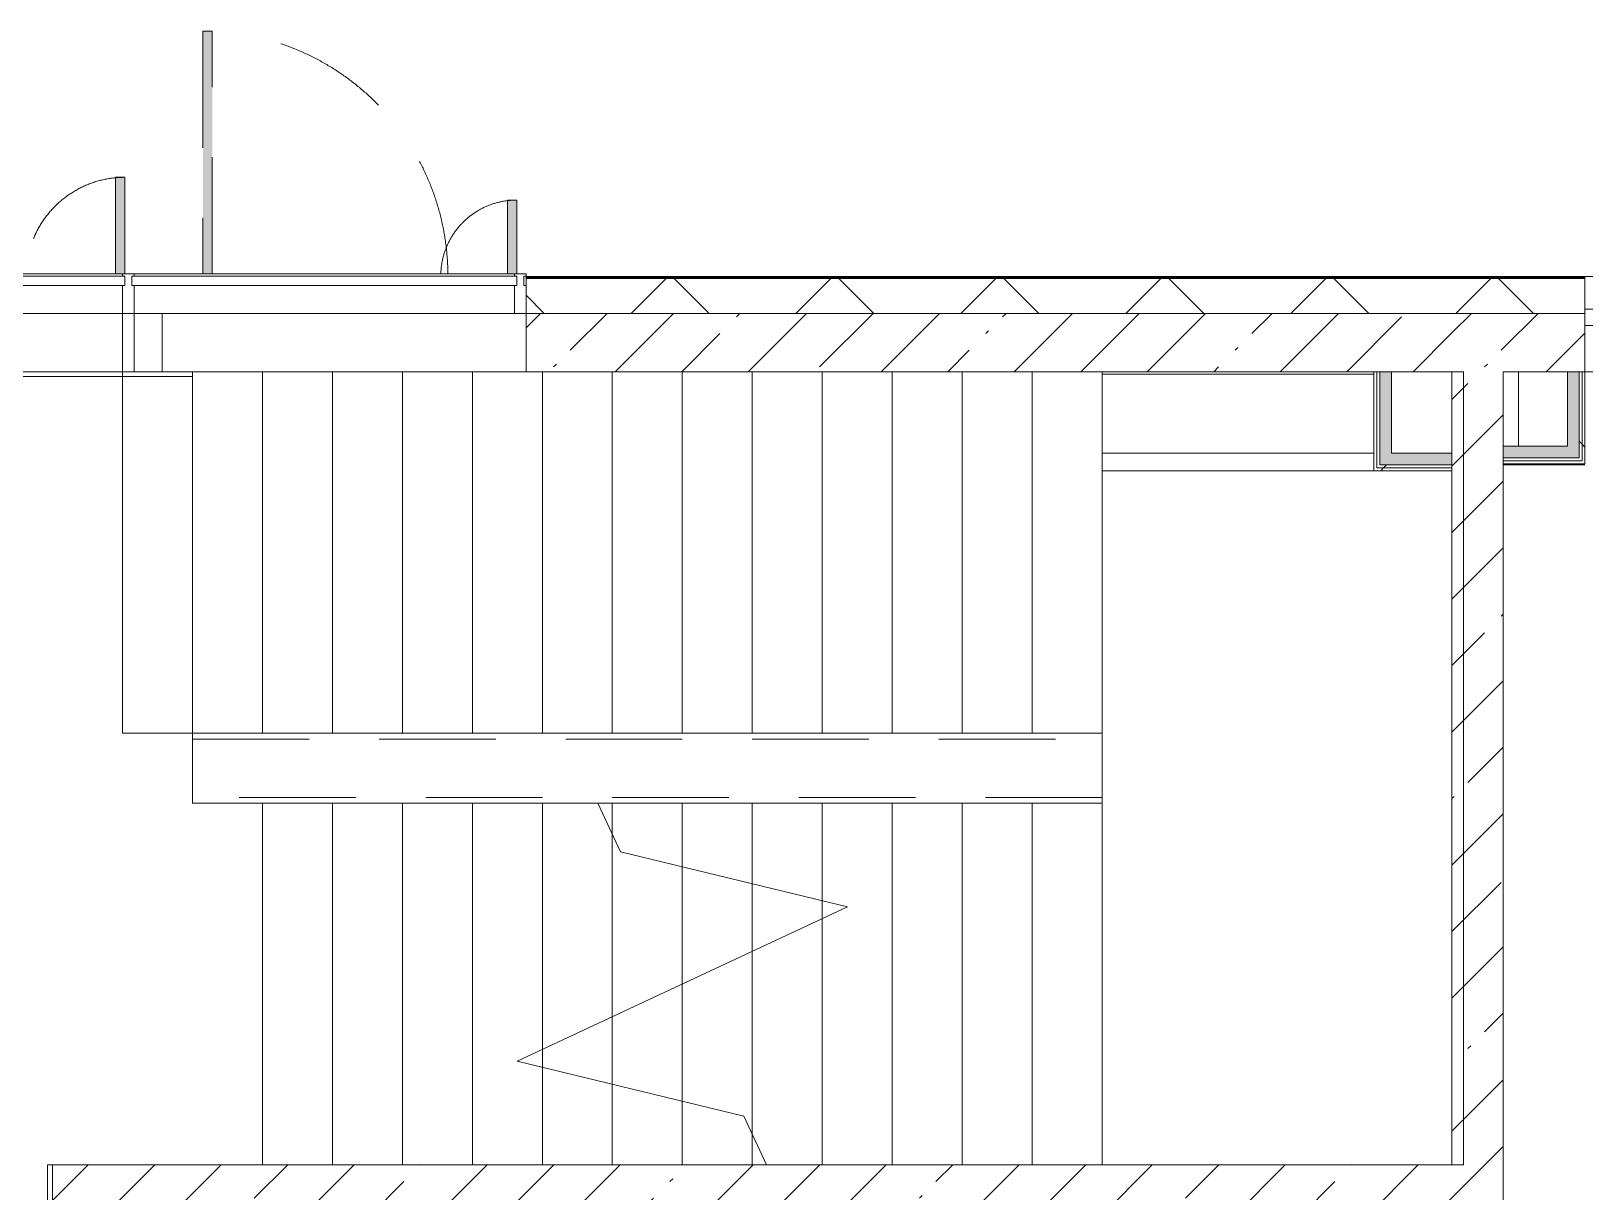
# Model space of a CAD drawing. Header units: millimetres. Extents: x -2766 to 205613, y -8553 to 29000.
# Drawn here: x 173091 to 179753, y 17634 to 22610 of the extents above; entities that cross this region are included whole.
import ezdxf

# ---------------------------------------------------------------- set-up
doc = ezdxf.new("R2010")
doc.units = ezdxf.units.MM
doc.linetypes.add('200_ШТРИХ__ш1_п0_6_', pattern=[800, 500, -300])
for name, color, linetype, lineweight in [('A-DETL-MBND-1', 7, '200_ШТРИХ__ш1_п0_6_', 9), ('A-GLAZ-2', 7, 'Continuous', 5), ('A-GLAZ-CWMG-3', 7, 'Continuous', 5), ('A-WALL', 7, 'Continuous', 9), ('A-WALL-3', 7, 'Continuous', 5), ('I-WALL-3', 7, 'Continuous', 5), ('S-STRS-2', 7, 'Continuous', 5), ('S-STRS-MBND-1', 7, 'Continuous', 5)]:
    doc.layers.add(name, color=color, linetype=linetype, lineweight=lineweight)
for name, color, linetype, lineweight, true_color in [('A-FLOR-2', 7, 'Continuous', 5, 0xaaaaaa), ('I-WALL-1', 7, 'Continuous', 9, 0xe7e7e7), ('I-WALL-2', 7, 'Continuous', 5, 0xe7e7e7)]:
    doc.layers.add(name, color=color, linetype=linetype, lineweight=lineweight, true_color=true_color)
pattern_1 = [(45, (78603, 0), (-285.1231, 285.1231), []), (45, (78888.1, 0), (-285.1231, 285.1231), [504.031, -100.806, 16.764, -84.042])]
pattern_2 = [(45, (78603, 0), (-530.33, 530.33), []), (135, (78603, 0), (-530.33, -530.33), [])]

# ---------------------------------------------------------------- blocks, each defined once
blk = doc.blocks.new('120_Окно_СКБ_1Ст - 120_Окно_СКБ_1Ст 900х2500_h_ с форточкой-22877787-2_2_1_птичка')
at = {"layer": 'A-GLAZ-2'}
for p, q in [((-450, -127), (-450, -57)), ((-450, -57), (-380, -57)), ((450, -57), (-450, -57)), ((-380, -57), (-380, -127)), ((380, -127), (380, -57)), ((380, -57), (450, -57)), ((450, -57), (450, -127)), ((-380, -127), (-450, -127)), ((-450, -127), (-400, -127)), ((-380, -127), (-400, -127)), ((-400, -127), (-400, -137)), ((380, -87), (-380, -87)), ((-380, -87), (-380, -127)), ((-330, -137), (-330, -87)), ((-330, -107), (330, -107)), ((330, -117), (-330, -117)), ((330, -137), (330, -87)), ((380, -127), (380, -87)), ((450, -127), (380, -127)), ((400, -127), (380, -127)), ((400, -127), (450, -127)), ((400, -137), (400, -127)), ((-400, -137), (400, -137)), ((400, -137), (-400, -137))]:
    blk.add_line(p, q, dxfattribs=at)
blk = doc.blocks.new('DRS_ДПУ_распашная__2Ст_Прямоугольная1 - ВН-4_ Нр_ДО_1500х2200 глухая-26741401-2_2_1_птичка')
at = {"layer": 'A-DETL-MBND-1'}
h = blk.add_hatch(color=256, dxfattribs=at)
h.paths.add_polyline_path([(-760, 10), (-730, 10), (-730, 1050), (-770, 1050), (-770, 10)])
h.paths.add_polyline_path([(-770, 0), (-760, 0), (-760, 10)])
h = blk.add_hatch(color=256, dxfattribs=at)
h.paths.add_polyline_path([(760, 0), (770, 0), (760, 10)])
h.paths.add_polyline_path([(760, 10), (770, 10), (770, 423.1), (730, 423.1), (730, 10)])
for p, q in [((-770, 1050), (-770, 10)), ((-730, 1050), (-770, 1050)), ((-730, 10), (-730, 1050)), ((770, 423.1), (730, 423.1)), ((730, 423.1), (730, 10)), ((770, 10), (770, 423.1))]:
    blk.add_line(p, q, dxfattribs=at)
for centre, radius, start, end in [((-770, 0), 1050, 0.55196, 90), ((770, 0), 423.1, 90, 178.61029)]:
    blk.add_arc(centre, radius, start, end, dxfattribs=at)
blk = doc.blocks.new('Прямоугольный импост - Импост структурный с накладкой - 170мм-23713241-2_2_1_птичка')
at = {"layer": 'A-DETL-MBND-1'}
for p, q in [((-10, 0), (0, 0)), ((0, 0), (0, -10))]:
    blk.add_line(p, q, dxfattribs=at)
blk = doc.blocks.new('DRS_ДПУ_распашная__2Ст_Прямоугольная1 - ВН-4_ Нр_ДО_1500х2200 глухая-26857260-2_2_1_птичка')
at = {"layer": 'A-DETL-MBND-1'}
blk.add_hatch(color=256, dxfattribs=at).paths.add_polyline_path([(-632.5, 10), (-632.5, 1050), (-672.5, 1050), (-672.5, 10), (-662.5, 10)])
h = blk.add_hatch(color=256, dxfattribs=at)
h.paths.add_polyline_path([(662.5, 0), (672.5, 0), (662.5, 10)])
h.paths.add_polyline_path([(662.5, 10), (672.5, 10), (672.5, 325.6), (632.5, 325.6), (632.5, 10)])
for p, q in [((-672.5, 1050), (-672.5, 10)), ((-632.5, 1050), (-672.5, 1050)), ((-632.5, 10), (-632.5, 1050)), ((672.5, 325.6), (632.5, 325.6)), ((632.5, 325.6), (632.5, 10)), ((672.5, 10), (672.5, 325.6))]:
    blk.add_line(p, q, dxfattribs=at)
for centre, radius, start, end in [((-672.5, 0), 1050, 0.55196, 90), ((672.5, 0), 325.6, 90, 178.15712)]:
    blk.add_arc(centre, radius, start, end, dxfattribs=at)
blk = doc.blocks.new('PNS_Панель прямоугольная1 - Нр_Стекло - 40мм-22959730-2_2_1_птичка')
at = {"layer": 'A-GLAZ-2'}
for p, q in [((-770, 0), (770, 0)), ((770, 0), (-770, 0)), ((-760, -40), (760, -40))]:
    blk.add_line(p, q, dxfattribs=at)
blk = doc.blocks.new('PNS_Панель прямоугольная1 - Нр_Стекло - 40мм-23689183-2_2_1_птичка')
at = {"layer": 'A-GLAZ-2'}
for p, q in [((-825, 0), (825, 0)), ((825, 0), (-825, 0)), ((-815, -40), (815, -40))]:
    blk.add_line(p, q, dxfattribs=at)
blk = doc.blocks.new('Прямоугольный импост - Импост структурный с накладкой - 170мм-22874516-2_2_1_птичка')
at = {"layer": 'A-GLAZ-CWMG-3'}
for p, q in [((-50, 40), (-50, 160)), ((-50, 160), (0, 160)), ((0, 160), (0, 40)), ((-40, 40), (-50, 40)), ((-50, -10), (-50, 0)), ((-50, 0), (-40, 0)), ((-40, 0), (-40, 40)), ((-10, 40), (-10, 0)), ((0, 40), (-10, 40)), ((-10, 0), (0, 0)), ((0, 0), (0, -10)), ((0, -10), (-50, -10))]:
    blk.add_line(p, q, dxfattribs=at)
blk = doc.blocks.new('Прямоугольный импост - Импост структурный с накладкой - 170мм-22855553-2_2_1_птичка')
at = {"layer": 'A-GLAZ-CWMG-3'}
for p, q in [((93360, 21560), (93360, 21570)), ((93360, 21570), (94880, 21570)), ((94880, 21570), (94880, 21560)), ((93360, 21400), (94880, 21400))]:
    blk.add_line(p, q, dxfattribs=at)
blk = doc.blocks.new('Прямоугольный импост - Импост структурный с накладкой - 170мм-23689142-2_2_1_птичка')
at = {"layer": 'A-GLAZ-CWMG-3'}
for p, q in [((94930, 21560), (94930, 21570)), ((94930, 21570), (96560, 21570)), ((96560, 21570), (96560, 21560)), ((94930, 21400), (96560, 21400))]:
    blk.add_line(p, q, dxfattribs=at)
blk = doc.blocks.new('Прямоугольный импост - Импост структурный с накладкой - 170мм-22874498-2_2_1_птичка')
at = {"layer": 'A-GLAZ-CWMG-3'}
for p, q in [((-25, 40), (-25, 160)), ((-25, 160), (25, 160)), ((25, 160), (25, 40)), ((-15, 40), (-25, 40)), ((-25, -10), (-25, 0)), ((-25, 0), (-15, 0)), ((-15, 0), (-15, 40)), ((15, 40), (15, 0)), ((25, 40), (15, 40)), ((15, 0), (25, 0)), ((25, 0), (25, -10)), ((25, -10), (-25, -10))]:
    blk.add_line(p, q, dxfattribs=at)
blk = doc.blocks.new('Зашивка приборов отопления31 - Зашивка приборов отопления-33324104-2_2_1_птичка')
at = {"layer": 'A-WALL-3'}
for p, q in [((126595, 120), (125430, 120)), ((126595, 45), (126595, 120)), ((126595, 45), (125430, 45)), ((125430, 45), (126595, 45)), ((126595, -295), (126595, 45)), ((125430, -295), (126595, -295))]:
    blk.add_line(p, q, dxfattribs=at)

msp = doc.modelspace()

# ---------------------------------------------------------------- hatches: boundary and pattern name
at = {"layer": 'A-WALL-3'}
h = msp.add_hatch(dxfattribs=at)
h.set_pattern_fill('FP_121', color=256, style=0, pattern_type=2)
h.set_pattern_definition([(45, (78603, 0), (-353.5534, 353.5534), []), (135, (78603, 0), (-353.5534, -353.5534), [])])
h.paths.add_polyline_path([(189367.6, 21400), (189853, 21400), (189848, 21550), (188553.4, 21550), (188553.4, 21400), (188953, 21400)])
h.paths.add_polyline_path([(184653, 21400), (185453.4, 21400), (185453.4, 21550), (184153.2, 21550), (184153.2, 21400)])
h.paths.add_polyline_path([(187073, 21400), (187653.4, 21400), (187653.4, 21550), (186353.4, 21550), (186353.4, 21400), (186998, 21400)])
h.paths.add_polyline_path([(181853.2, 21400), (181853.2, 21550), (180653, 21550), (180653, 21400)])
h.paths.add_polyline_path([(179468, 21400), (179753, 21400), (179753, 21550), (175213, 21550), (175213, 21400), (179459.1, 21400)])
h.paths.add_polyline_path([(171802.4, 21400), (171913, 21400), (171913, 21550), (171663, 21550), (171663, 21400)])
h.paths.add_polyline_path([(203833, 21400), (203833, 21550), (198753.2, 21550), (198753.2, 21400), (203780.1, 21400)])
h.paths.add_polyline_path([(194772.3, 21400), (195603.4, 21400), (195603.4, 21550), (194203.4, 21550), (194203.4, 21400), (194703.4, 21400)])
h.paths.add_polyline_path([(196503.4, 21400), (197853.2, 21400), (197853.2, 21550), (196503.4, 21550)])
h.paths.add_polyline_path([(191903.4, 21400), (191903.4, 21550), (190753, 21550), (190753, 21400), (191169.2, 21400)])
at = {"layer": 'I-WALL-1'}
for points in [[(178873, 20750), (178923, 20750), (178923, 21150), (178873, 21148.3), (178873, 20790)], [(179183, 20750), (179183, 20800), (178923, 20800), (178923, 20750)]]:
    msp.add_hatch(color=256, dxfattribs=at).paths.add_polyline_path(points)
at = {"layer": 'I-WALL-2'}
for points in [[(179728, 20780), (179728, 21150), (179678, 21150), (179678, 20780)], [(179468, 20780), (179678, 20780), (179678, 20830), (179403, 20830), (179403, 20780), (179459.1, 20780)]]:
    msp.add_hatch(color=256, dxfattribs=at).paths.add_polyline_path(points)
at = {"layer": 'I-WALL-3'}
h = msp.add_hatch(dxfattribs=at)
h.set_pattern_fill('FP_123', color=256, style=0, pattern_type=2)
h.set_pattern_definition(pattern_1)
h.paths.add_polyline_path([(175213, 21150), (179183, 21150), (179183, 21400), (175213, 21400)])
h.paths.add_polyline_path([(171633, 21150), (171913, 21150), (171913, 21400), (171633, 21400), (171633, 21180)])
h = msp.add_hatch(dxfattribs=at)
h.set_pattern_fill('FP_123', color=256, style=0, pattern_type=2)
h.set_pattern_definition(pattern_1)
h.paths.add_polyline_path([(179361.7, 17750), (179403, 17750), (179403, 21400), (179183, 21400), (179183, 17750), (179263, 17750)])
h = msp.add_hatch(dxfattribs=at)
h.set_pattern_fill('FP_123', color=256, style=0, pattern_type=2)
h.set_pattern_definition(pattern_1)
h.paths.add_polyline_path([(186828, 21150), (187653.4, 21150), (187653.4, 21400), (186353.4, 21400), (186353.4, 21150), (186778, 21150)])
h.paths.add_polyline_path([(179459.1, 21150), (179753, 21150), (179753, 21400), (179403, 21400), (179403, 21150)])
h.paths.add_polyline_path([(199813, 21150), (199813, 21400), (199453, 21400), (199453, 21150), (199611, 21150)])
h.paths.add_polyline_path([(196738.5, 21150), (197853.2, 21150), (197853.2, 21400), (196503.4, 21400), (196503.4, 21150), (196573.9, 21150)])
h.paths.add_polyline_path([(188953, 21150), (188953, 21400), (188553.4, 21400), (188553.4, 21150), (188948.1, 21150)])
h.paths.add_polyline_path([(195603.4, 21150), (195603.4, 21400), (194703.4, 21400), (194703.4, 21150), (194772.3, 21150)])
h.paths.add_polyline_path([(181853.2, 21150), (181853.2, 21400), (180653, 21400), (180653, 21150)])
h.paths.add_polyline_path([(189679.3, 21150), (189853, 21150), (189853, 21400), (189653, 21400), (189653, 21150), (189674.8, 21150)])
h.paths.add_polyline_path([(184653, 21150), (185453.4, 21150), (185453.4, 21400), (184653, 21400)])
h.paths.add_polyline_path([(191903.4, 21150), (191903.4, 21400), (190753, 21400), (190753, 21150), (191169.2, 21150)])
h = msp.add_hatch(dxfattribs=at)
h.set_pattern_fill('FP_180', color=256, style=0, pattern_type=2)
h.set_pattern_definition(pattern_2)
h.paths.add_polyline_path([(179728, 20767.5), (179740.5, 20767.5), (179740.5, 21150), (179728, 21150), (179728, 20780)])
h = msp.add_hatch(dxfattribs=at)
h.set_pattern_fill('FP_180', color=256, style=0, pattern_type=2)
h.set_pattern_definition(pattern_2)
h.paths.add_polyline_path([(179740.5, 20755), (179753, 20755), (179753, 21150), (179740.5, 21150), (179740.5, 20767.5)])
h = msp.add_hatch(dxfattribs=at)
h.set_pattern_fill('FP_180', color=256, style=0, pattern_type=2)
h.set_pattern_definition(pattern_2)
h.paths.add_polyline_path([(178923, 20725), (179183, 20725), (179183, 20737.5), (178860.5, 20734.4), (178860.5, 20725), (178873, 20725)])
h = msp.add_hatch(dxfattribs=at)
h.set_pattern_fill('FP_180', color=256, style=0, pattern_type=2)
h.set_pattern_definition(pattern_2)
h.paths.add_polyline_path([(178873, 20737.5), (179183, 20737.5), (179183, 20750), (178873, 20750)])
h = msp.add_hatch(dxfattribs=at)
h.set_pattern_fill('FP_123', color=256, style=0, pattern_type=2)
h.set_pattern_definition(pattern_1)
h.paths.add_polyline_path([(179282.7, 17530), (179403, 17530), (179403, 17750), (173183, 17750), (173183, 17530), (179277.7, 17530)])

# ---------------------------------------------------------------- linework, layer by layer
at = {"layer": 'A-DETL-MBND-1'}
for p, q in [((173533, 21150), (173533, 21400)), ((173653, 21400), (173653, 21150)), ((173783, 19575), (177683, 19575)), ((177683, 19325), (173783, 19325))]:
    msp.add_line(p, q, dxfattribs=at)
at = {"layer": 'A-FLOR-2'}
for p, q in [((173483, 21150), (173483, 21400)), ((173783, 21130), (171653, 21130)), ((173783, 21150), (171913, 21150)), ((173783, 19300), (173783, 21150)), ((179468, 21150), (179468, 20830)), ((179753, 20750), (179403, 20750)), ((174083, 19300), (173783, 19300)), ((173162, 13620), (173162, 17750)), ((173162, 17750), (173183, 17750))]:
    msp.add_line(p, q, dxfattribs=at)
at = {"layer": 'A-WALL'}
for p, q in [((179753, 21553), (175213, 21553)), ((179753, 21550), (175213, 21550)), ((175213, 21400), (179183, 21400)), ((179753, 21400), (179403, 21400)), ((178923, 21150), (178848, 21150)), ((178860.5, 20737.5), (178860.5, 21150)), ((178873, 20750), (178873, 21150)), ((179753, 21150), (179678, 21150)), ((179728, 20780), (179728, 21150)), ((179740.5, 20767.5), (179740.5, 21150)), ((179183, 20725), (179183, 20800)), ((179403, 20830), (179403, 20755)), ((179183, 20737.5), (178860.5, 20737.5)), ((179183, 20750), (178873, 20750)), ((179403, 20780), (179728, 20780)), ((179403, 20767.5), (179740.5, 20767.5))]:
    msp.add_line(p, q, dxfattribs=at)
at = {"layer": 'A-WALL-3'}
for p, q in [((185453.4, 21558), (175213, 21558)), ((175213, 21558), (175213, 21400)), ((179753, 21400), (179753, 21558)), ((179183, 21400), (179403, 21400))]:
    msp.add_line(p, q, dxfattribs=at)
at = {"layer": 'I-WALL-3'}
for p, q in [((175213, 21400), (175213, 21150)), ((179753, 21150), (179753, 21400)), ((175213, 21150), (178848, 21150)), ((178848, 21150), (178848, 20725)), ((178923, 21150), (179183, 21150)), ((178923, 20800), (178923, 21150)), ((179183, 21150), (179183, 20800)), ((179403, 21150), (179678, 21150)), ((179403, 20830), (179403, 21150)), ((179678, 21150), (179678, 20830)), ((184153, 21150), (179753, 21150)), ((179753, 20755), (179753, 21150)), ((179183, 20800), (178923, 20800)), ((179678, 20830), (179403, 20830)), ((178848, 20725), (179183, 20725)), ((179183, 20725), (179183, 17750)), ((179403, 15235), (179403, 20755)), ((179403, 20755), (179753, 20755)), ((173183, 17750), (173183, 13620)), ((179183, 17750), (173183, 17750))]:
    msp.add_line(p, q, dxfattribs=at)
at = {"layer": 'S-STRS-2'}
for p, q in [((173483, 19600), (173483, 21150)), ((174083, 21150), (173783, 21150)), ((174383, 21150), (174083, 21150)), ((174083, 19600), (174083, 21150)), ((174083, 19600), (174083, 21150)), ((174683, 21150), (174383, 21150)), ((174383, 19600), (174383, 21150)), ((174383, 19600), (174383, 21150)), ((174983, 21150), (174683, 21150)), ((174683, 19600), (174683, 21150)), ((174683, 19600), (174683, 21150)), ((175213, 21150), (174983, 21150)), ((174983, 19600), (174983, 21150)), ((174983, 19600), (174983, 21150)), ((175283, 19600), (175283, 21150)), ((175283, 19600), (175283, 21150)), ((175583, 19600), (175583, 21150)), ((175583, 19600), (175583, 21150)), ((175883, 19600), (175883, 21150)), ((175883, 19600), (175883, 21150)), ((176183, 19600), (176183, 21150)), ((176183, 19600), (176183, 21150)), ((176483, 19600), (176483, 21150)), ((176483, 19600), (176483, 21150)), ((176783, 19600), (176783, 21150)), ((176783, 19600), (176783, 21150)), ((177083, 19600), (177083, 21150)), ((177083, 19600), (177083, 21150)), ((177383, 19600), (177383, 21150)), ((177383, 19600), (177383, 21150)), ((177683, 21140), (177683, 21150)), ((177683, 21140), (177683, 21150)), ((177683, 19600), (177683, 20725)), ((177683, 19600), (177683, 20725)), ((174083, 19600), (173783, 19600)), ((174383, 19600), (174083, 19600)), ((174683, 19600), (174383, 19600)), ((174983, 19600), (174683, 19600)), ((175283, 19600), (174983, 19600)), ((175583, 19600), (175283, 19600)), ((175883, 19600), (175583, 19600)), ((176183, 19600), (175883, 19600)), ((176483, 19600), (176183, 19600)), ((176783, 19600), (176483, 19600)), ((177083, 19600), (176783, 19600)), ((177383, 19600), (177083, 19600)), ((177683, 19600), (177383, 19600)), ((177683, 19600), (177683, 19300)), ((174083, 19300), (174083, 17750)), ((174083, 19300), (174383, 19300)), ((174083, 19300), (174083, 17750)), ((174383, 19300), (174683, 19300)), ((174383, 19300), (174383, 17750)), ((174383, 19300), (174383, 17750)), ((174683, 19300), (174983, 19300)), ((174683, 19300), (174683, 17750)), ((174683, 19300), (174683, 17750)), ((174983, 19300), (175283, 19300)), ((174983, 19300), (174983, 17750)), ((174983, 19300), (174983, 17750)), ((175283, 19300), (175521.6, 19300)), ((175283, 19300), (175283, 18245.2)), ((175283, 19300), (175283, 18245.2)), ((175521.6, 19300), (175583, 19300)), ((175583, 19300), (175883, 19300)), ((175583, 19300), (175583, 19168.4)), ((175583, 19300), (175583, 19168.4)), ((175883, 19300), (176183, 19300)), ((175883, 19300), (175883, 19027.2)), ((175883, 19300), (175883, 19027.2)), ((176183, 19300), (176483, 19300)), ((176183, 19300), (176183, 18954.3)), ((176183, 19300), (176183, 18954.3)), ((176483, 19300), (176783, 19300)), ((176483, 19300), (176483, 18881.4)), ((176483, 19300), (176483, 18881.4)), ((176783, 19300), (177083, 19300)), ((176783, 19300), (176783, 17750)), ((176783, 19300), (176783, 17750)), ((177083, 19300), (177383, 19300)), ((177083, 19300), (177083, 17750)), ((177083, 19300), (177083, 17750)), ((177383, 19300), (177683, 19300)), ((177383, 19300), (177383, 17750)), ((177383, 19300), (177383, 17750)), ((177683, 19300), (177683, 17750)), ((177683, 19300), (177683, 17750)), ((175583, 19168.4), (175583, 18385.1)), ((175583, 19168.4), (175583, 18385.1)), ((175883, 19027.2), (175883, 18525)), ((175883, 19027.2), (175883, 18525)), ((176183, 18954.3), (176183, 18664.9)), ((176183, 18954.3), (176183, 18664.9)), ((176483, 18881.4), (176483, 18804.8)), ((176483, 18881.4), (176483, 18804.8)), ((176483, 18804.8), (176483, 17750)), ((176483, 18804.8), (176483, 17750)), ((176183, 18660.9), (176183, 17881.6)), ((176183, 18660.9), (176183, 17881.6)), ((175883, 18525), (175883, 18022.8)), ((175883, 18525), (175883, 18022.8)), ((175583, 18385.1), (175583, 18095.7)), ((175583, 18385.1), (175583, 18095.7)), ((175283, 18245.2), (175283, 18168.6)), ((175283, 18245.2), (175283, 18168.6)), ((175283, 18168.6), (175283, 17750)), ((175283, 18168.6), (175283, 17750)), ((175583, 18095.7), (175583, 17750)), ((175583, 18095.7), (175583, 17750)), ((175883, 18022.8), (175883, 17750)), ((175883, 18022.8), (175883, 17750)), ((176183, 17881.6), (176183, 17750)), ((176183, 17881.6), (176183, 17750)), ((176183, 17750), (176244.4, 17750))]:
    msp.add_line(p, q, dxfattribs=at)
at = {"layer": 'S-STRS-MBND-1'}
for p, q in [((173483, 19600), (173483, 21150)), ((177683, 21150), (173483, 21150)), ((173783, 19600), (173783, 21150)), ((173783, 19600), (173783, 21150)), ((174083, 19600), (174083, 21150)), ((174083, 19600), (174083, 21150)), ((174383, 19600), (174383, 21150)), ((174383, 19600), (174383, 21150)), ((174683, 19600), (174683, 21150)), ((174683, 19600), (174683, 21150)), ((174983, 19600), (174983, 21150)), ((174983, 19600), (174983, 21150)), ((175283, 19600), (175283, 21150)), ((175283, 19600), (175283, 21150)), ((175583, 19600), (175583, 21150)), ((175583, 19600), (175583, 21150)), ((175883, 19600), (175883, 21150)), ((175883, 19600), (175883, 21150)), ((176183, 19600), (176183, 21150)), ((176183, 19600), (176183, 21150)), ((176483, 19600), (176483, 21150)), ((176483, 19600), (176483, 21150)), ((176783, 19600), (176783, 21150)), ((176783, 19600), (176783, 21150)), ((177083, 19600), (177083, 21150)), ((177083, 19600), (177083, 21150)), ((177383, 19600), (177383, 21150)), ((177383, 19600), (177383, 21150)), ((179233, 21150), (177683, 21150)), ((177683, 19600), (177683, 21150)), ((177683, 19600), (177683, 21150)), ((179233, 17750), (179233, 21150)), ((177683, 19600), (173483, 19600)), ((177683, 19600), (177683, 19300)), ((175521.6, 19300), (177683, 19300)), ((175618.8, 19091.4), (175521.6, 19300)), ((175583, 19300), (175583, 19168.4)), ((175583, 19300), (175583, 19168.4)), ((175883, 19300), (175883, 19027.2)), ((175883, 19300), (175883, 19027.2)), ((176183, 19300), (176183, 18954.3)), ((176183, 19300), (176183, 18954.3)), ((176483, 19300), (176483, 18881.4)), ((176483, 19300), (176483, 18881.4)), ((176783, 19300), (176783, 17750)), ((176783, 19300), (176783, 17750)), ((177083, 19300), (177083, 17750)), ((177083, 19300), (177083, 17750)), ((177383, 19300), (177383, 17750)), ((177383, 19300), (177383, 17750)), ((177683, 19300), (177683, 17750)), ((177683, 19300), (177683, 17750)), ((176591, 18855.2), (175618.8, 19091.4)), ((175174.9, 18194.8), (176591, 18855.2)), ((176483, 18804.8), (176483, 17750)), ((176483, 18804.8), (176483, 17750)), ((176183, 18664.9), (176183, 17881.6)), ((176183, 18664.9), (176183, 17881.6)), ((175883, 18525), (175883, 18022.8)), ((175883, 18525), (175883, 18022.8)), ((175583, 18385.1), (175583, 18095.7)), ((175583, 18385.1), (175583, 18095.7)), ((176147.1, 17958.6), (175174.9, 18194.8)), ((175283, 18245.2), (175283, 18168.6)), ((175283, 18245.2), (175283, 18168.6)), ((176244.4, 17750), (176147.1, 17958.6)), ((176244.4, 17750), (177683, 17750)), ((177683, 17750), (179233, 17750))]:
    msp.add_line(p, q, dxfattribs=at)

# ---------------------------------------------------------------- block references
at = {"layer": 'A-DETL-MBND-1'}
for name, p in [('DRS_ДПУ_распашная__2Ст_Прямоугольная1 - ВН-4_ Нр_ДО_1500х2200 глухая-26741401-2_2_1_птичка', (172723, 21560)), ('DRS_ДПУ_распашная__2Ст_Прямоугольная1 - ВН-4_ Нр_ДО_1500х2200 глухая-26857260-2_2_1_птичка', (174500.5, 21560))]:
    msp.add_blockref(name, p, dxfattribs=at)
at = {"layer": 'A-DETL-MBND-1', "extrusion": (0, 0, -1), "rotation": 180}
msp.add_blockref('Прямоугольный импост - Импост структурный с накладкой - 170мм-23713241-2_2_1_птичка', (-175213, 21560), dxfattribs=at)
at = {"layer": 'A-GLAZ-2'}
for name, p in [('PNS_Панель прямоугольная1 - Нр_Стекло - 40мм-22959730-2_2_1_птичка', (172723, 21560)), ('PNS_Панель прямоугольная1 - Нр_Стекло - 40мм-23689183-2_2_1_птичка', (174348, 21560)), ('120_Окно_СКБ_1Ст - 120_Окно_СКБ_1Ст 900х2500_h_ с форточкой-22877787-2_2_1_птичка', (180203, 21475))]:
    msp.add_blockref(name, p, dxfattribs=at)
at = {"layer": 'A-GLAZ-CWMG-3'}
for name in ['Прямоугольный импост - Импост структурный с накладкой - 170мм-22855553-2_2_1_птичка', 'Прямоугольный импост - Импост структурный с накладкой - 170мм-23689142-2_2_1_птичка']:
    msp.add_blockref(name, (78603, 0), dxfattribs=at)
at = {"layer": 'A-GLAZ-CWMG-3', "extrusion": (0, 0, -1), "rotation": 180}
for name, p in [('Прямоугольный импост - Импост структурный с накладкой - 170мм-22874498-2_2_1_птичка', (-173508, 21560)), ('Прямоугольный импост - Импост структурный с накладкой - 170мм-22874516-2_2_1_птичка', (-175213, 21560))]:
    msp.add_blockref(name, p, dxfattribs=at)
at = {"layer": 'A-WALL-3', "rotation": 180}
msp.add_blockref('Зашивка приборов отопления31 - Зашивка приборов отопления-33324104-2_2_1_птичка', (304278, 20845), dxfattribs=at)

doc.saveas('drawing.dxf')
